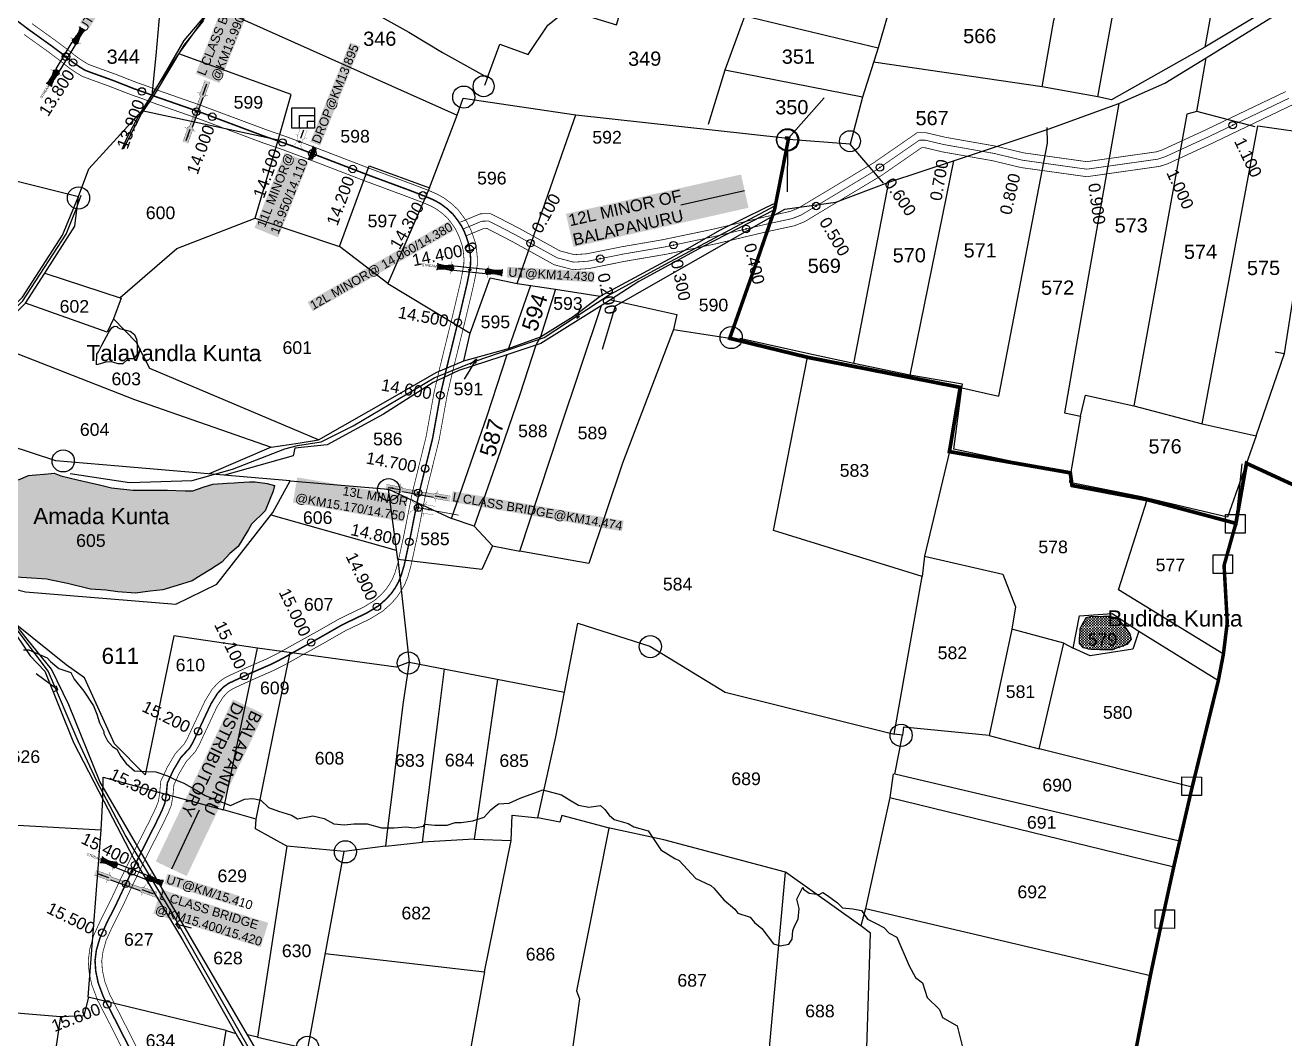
# Model space of a CAD drawing. Header units: millimetres. Extents: x 194974 to 210505, y 1603976 to 1614238.
# Drawn here: x 198733 to 200426, y 1608904 to 1610265 of the extents above; entities that cross this region are included whole.
import ezdxf
from ezdxf.enums import TextEntityAlignment as Align

# ---------------------------------------------------------------- set-up
doc = ezdxf.new("R2010")
doc.units = ezdxf.units.MM
doc.header["$LTSCALE"] = 15
doc.header["$PDMODE"] = 32
doc.header["$PDSIZE"] = 10
doc.linetypes.add('ACAD_ISO02W100', pattern=[15, 12, -3])
doc.linetypes.add('HIDDEN2', pattern=[0.1875, 0.125, -0.0625])
for name, color, linetype in [('BOUNDRY STONES', 240, 'Continuous'), ('CANAL1', 7, 'Continuous'), ('CS', 134, 'Continuous'), ('CSMark', 72, 'Continuous'), ('PAPER SIZE', 5, 'Continuous'), ('PLOTS', 7, 'Continuous'), ('PLOTS NO', 7, 'Continuous'), ('ROADS', 1, 'Continuous'), ('STREAMS', 4, 'Continuous'), ('STRUCTURE', 5, 'Continuous'), ('text2', 7, 'Continuous'), ('VILLAGE BOUNDRY', 5, 'Continuous'), ('wells', 7, 'Continuous')]:
    doc.layers.add(name, color=color, linetype=linetype)
doc.styles.get("Standard").update_dxf_attribs({"font": 'arial.ttf'})
doc.dimstyles.get("Standard").update_dxf_attribs({"dimtxt": 0.18, "dimasz": 0.18, "dimexe": 0.18, "dimexo": 0.0625, "dimgap": 0.09, "dimtad": 0, "dimtih": 1, "dimtoh": 1, "dimdec": 4, "dimzin": 0, "dimdsep": 46, "dimtxsty": 'Standard', "dimcen": 0.09, "dimadec": 0, "dimazin": 0, "dimtfac": 1, "dimtdec": 4, "dimtofl": 0, "dimtmove": 0, "dimatfit": 3, "dimfxl": 1, "dimtolj": 1, "dimtzin": 0, "dimarcsym": 0})
pattern_1 = [(359.9679704, (169158.6997, 1606507.6775), (1.82426713, 1.82222866), [1.82324818, -1.82324818])]

# ---------------------------------------------------------------- blocks, each defined once
blk = doc.blocks.new('DROP')
h = blk.add_hatch()
h.set_pattern_fill('ANSI31', color=1, scale=10, angle=45)
h.set_pattern_definition([(90, (-324.4107, -25.7687), (-1.25, 0), [])])
h.paths.add_polyline_path([(-9.9, -4.3), (-13.8, 4.1), (13.8, 4.1), (10.2, -4.3)])
at = {"layer": 'STRUCTURE', "color": 5, "const_width": 0.49}
blk.add_lwpolyline([(-9.9, -4.3), (-13.8, 4.1), (13.8, 4.1), (10.2, -4.3), (-9.9, -4.3)], dxfattribs=at)
at = {"layer": 'STRUCTURE', "color": 5}
blk.add_circle((0, 0), 1.33, dxfattribs=at)
blk = doc.blocks.new('UT')
at = {"layer": 'STRUCTURE'}
h = blk.add_hatch(dxfattribs=at)
h.set_pattern_fill('DASH', color=150, scale=8, angle=-39.6278, style=0)
h.set_pattern_definition([(320.372247933, (-4370.464, -6260.8811), (1.40800153113, 0.132407282), [1, -1])])
h.paths.add_polyline_path([(765163, 1700681.9), (765165.6, 1700680.6), (765167.2, 1700680.3), (765169.1, 1700680), (765172.4, 1700679.6), (765176.4, 1700679.3), (765179.5, 1700679.5), (765183.1, 1700679.9), (765187.7, 1700680.9), (765188.9, 1700681.2), (765193.1, 1700682.2), (765196.1, 1700680.2), (765196.1, 1700672.2), (765193.1, 1700670.2), (765190.5, 1700670.8), (765188.1, 1700671.3), (765185.5, 1700671.8), (765183.6, 1700672.1), (765181, 1700672.5), (765180.3, 1700672.5), (765178.5, 1700672.6), (765176.7, 1700672.6), (765174.6, 1700672.5), (765172.5, 1700672.3), (765170.4, 1700672), (765168.5, 1700671.7), (765166.1, 1700671.2), (765165, 1700670.8), (765163, 1700669.7)])
h.paths.add_polyline_path([(765259.1, 1700682.2), (765256.1, 1700680.2), (765256.1, 1700672.2), (765259.1, 1700670.2), (765261.9, 1700671), (765264.4, 1700671.6), (765266.4, 1700672), (765269.1, 1700672.5), (765272.7, 1700673), (765276.1, 1700673.1), (765278.6, 1700672.9), (765281.2, 1700672.7), (765283.9, 1700672.3), (765286.4, 1700671.9), (765288, 1700671.3), (765289.2, 1700670.6), (765289.1, 1700682.7), (765287.6, 1700681.8), (765285.7, 1700681.2), (765283, 1700680.7), (765281.2, 1700680.4), (765276.7, 1700679.9), (765272.7, 1700679.9), (765268.7, 1700680.3), (765264.8, 1700681), (765261.2, 1700681.7)])
at = {"layer": 'STRUCTURE', "color": 150, "const_width": 0.628}
for points in [[(765190.1, 1700688.2), (765190.1, 1700684.2), (765196.1, 1700680.2), (765256.1, 1700680.2), (765262.1, 1700684.2), (765262.1, 1700688.2)], [(765190.1, 1700664.2), (765190.1, 1700668.2), (765196.1, 1700672.2), (765256.1, 1700672.2), (765262.1, 1700668.2), (765262.1, 1700664.2)]]:
    blk.add_lwpolyline(points, dxfattribs=at)
at = {"layer": 'STRUCTURE', "color": 150}
for points in [[(765196.1, 1700680.2), (765256.1, 1700680.2)], [(765196.1, 1700672.2), (765256.1, 1700672.2)], [(765196.1, 1700672.2), (765256.1, 1700672.2)]]:
    blk.add_lwpolyline(points, dxfattribs=at)
at = {"layer": 'STRUCTURE', "color": 0}
blk.add_circle((765226.1, 1700676.2), 1.89, dxfattribs=at)
at = {"layer": 'STRUCTURE', "color": 150}
for points in [[(765163, 1700681.9), (765164.4, 1700681.1), (765167.9, 1700680.2), (765171.2, 1700679.8), (765176.1, 1700679.4), (765184.7, 1700680.3), (765193.1, 1700682.2)], [(765289.1, 1700682.7), (765287.8, 1700681.9), (765284.3, 1700680.9), (765280.9, 1700680.4), (765276.1, 1700679.8), (765267.4, 1700680.5), (765259.1, 1700682.2)], [(765163, 1700669.7), (765164.3, 1700670.6), (765167.8, 1700671.6), (765171.2, 1700672.1), (765176, 1700672.6), (765184.7, 1700672), (765193.1, 1700670.2)], [(765289.2, 1700670.6), (765287.8, 1700671.4), (765284.2, 1700672.3), (765280.9, 1700672.7), (765276.1, 1700673.1), (765267.4, 1700672.2), (765259.1, 1700670.2)]]:
    blk.add_spline(points, degree=3, dxfattribs=at)
at = {"layer": 'STRUCTURE', "color": 0}
blk.add_text('STREAM', height=5, dxfattribs=at).set_placement((765148.2, 1700675.8), align=Align.MIDDLE_CENTER)
for points in [[(765190.9, 1700676), (765164.2, 1700675.8)], [(765289.3, 1700676.7), (765265.4, 1700676.4)]]:
    blk.add_leader(points, dimstyle='Standard', override={"dimasz": 10, "dimgap": 0.09, "dimtad": 0}, dxfattribs=at)
blk = doc.blocks.new('SLB')
at = {"layer": 'STRUCTURE'}
h = blk.add_hatch(dxfattribs=at)
h.set_pattern_fill('DOTS', color=6, scale=20, angle=320.3722, style=0)
h.set_pattern_definition([(320.372247934, (-159.4327, -72.9564), (1.2786241598, 0.5641323054), [0, -1.25])])
h.paths.add_polyline_path([(769699.5, 1706871.1), (769699.5, 1706861.1), (769729.1, 1706861.1), (769732.1, 1706863.1), (769792.1, 1706863.1), (769795.1, 1706861.1), (769824.7, 1706861.1), (769824.7, 1706871.1), (769795.1, 1706871.1), (769792.1, 1706869.1), (769732.1, 1706869.1), (769729.1, 1706871.1)])
at = {"layer": 'STRUCTURE', "color": 6, "linetype": 'ACAD_ISO02W100', "ltscale": 0.5, "const_width": 0.5}
for points in [[(769699.5, 1706871.1), (769729.1, 1706871.1)], [(769795.1, 1706871.1), (769824.7, 1706871.1)], [(769699.5, 1706861.1), (769729.1, 1706861.1)], [(769795.1, 1706861.1), (769824.7, 1706861.1)]]:
    blk.add_lwpolyline(points, dxfattribs=at)
at = {"layer": 'STRUCTURE', "color": 6, "const_width": 0.628}
for points in [[(769726.1, 1706877.1), (769726.1, 1706873.1), (769732.1, 1706869.1), (769792.1, 1706869.1), (769798.1, 1706873.1), (769798.1, 1706877.1)], [(769726.1, 1706855.1), (769726.1, 1706859.1), (769732.1, 1706863.1), (769792.1, 1706863.1), (769798.1, 1706859.1), (769798.1, 1706855.1)]]:
    blk.add_lwpolyline(points, dxfattribs=at)
at = {"layer": 'STRUCTURE', "color": 6}
blk.add_lwpolyline([(769732.1, 1706863.1), (769792.1, 1706863.1)], dxfattribs=at)
blk.add_lwpolyline([(769732.1, 1706863.1), (769792.1, 1706863.1)], dxfattribs=at)
at = {"layer": 'STRUCTURE', "color": 0}
blk.add_circle((769762.1, 1706866.1), 1.24, dxfattribs=at)
for points in [[(769703.8, 1706866), (769726.7, 1706866)], [(769818.6, 1706865.8), (769795.7, 1706865.8)]]:
    blk.add_leader(points, dimstyle='Standard', override={"dimasz": 10, "dimgap": 0.09, "dimtad": 0}, dxfattribs=at)
blk = doc.blocks.new('OT')
at = {"layer": 'STRUCTURE', "color": 190}
for points, const_width in [([(769751.4, 1706595.8), (769729.4, 1706595.8)], 0.5), ([(769775.2, 1706601.8), (769775.2, 1706597.8), (769769.2, 1706593.8), (769761.8, 1706593.8), (769754.4, 1706593.8), (769748.4, 1706597.8), (769748.4, 1706601.8)], 0.5), ([(769748.4, 1706573), (769748.4, 1706577), (769754.4, 1706581), (769761.8, 1706581), (769761.8, 1706581), (769761.8, 1706581), (769769.2, 1706581), (769775.2, 1706577), (769775.2, 1706573)], 0.5), ([(769761.8, 1706593.8), (769761.8, 1706581)], 2.5), ([(769751.4, 1706579), (769729.4, 1706579)], 0.5)]:
    blk.add_lwpolyline(points, dxfattribs=dict(at, const_width=const_width))
at = {"layer": 'STRUCTURE', "color": 0}
blk.add_circle((769761.8, 1706587.4), 1.87, dxfattribs=at)
blk.add_leader([(769732.6, 1706587.4), (769753.8, 1706587.4)], dimstyle='Standard', override={"dimasz": 10, "dimgap": 0.09, "dimtad": 0}, dxfattribs=at)

msp = doc.modelspace()

# ---------------------------------------------------------------- hatches: boundary and pattern name
at = {"layer": 'wells'}
h = msp.add_hatch(dxfattribs=at)
h.set_pattern_fill('DASH', color=4, scale=14.585985, angle=-0.032)
h.set_pattern_definition(pattern_1)
h.paths.add_polyline_path([(198609.5, 1609573.4), (198622.3, 1609577.3), (198634.1, 1609586.2), (198649.3, 1609588.2), (198658.6, 1609596), (198666.1, 1609603.2), (198673.1, 1609610), (198675.1, 1609615.2), (198697.3, 1609632.9), (198707, 1609642.4), (198716.2, 1609651.3), (198724.3, 1609654.6), (198737.6, 1609660.1), (198747.4, 1609661.1), (198758.6, 1609662.3), (198768, 1609663.2), (198771.9, 1609663.6), (198781.2, 1609659.8), (198803.5, 1609654.6), (198818.9, 1609650.9), (198832.8, 1609647.6), (198848.9, 1609643.8), (198877.7, 1609640.5), (198909, 1609640.5), (198924.3, 1609640.4), (198947.9, 1609639.9), (198958.4, 1609639.7), (198972.2, 1609644.4), (198985.1, 1609648.8), (199004.7, 1609649.9), (199014.3, 1609650.4), (199019.1, 1609650.7), (199034.6, 1609651.6), (199042.1, 1609652), (199058.3, 1609649.6), (199068.3, 1609646.9), (199066.3, 1609639.4), (199061.3, 1609627.1), (199055.6, 1609612.9), (199037.3, 1609595.1), (199033, 1609587.9), (199019.5, 1609564.9), (199007.9, 1609555.5), (198997.4, 1609544), (198982.1, 1609534.2), (198969.6, 1609526.3), (198957.7, 1609518.7), (198937.3, 1609512.5), (198918.2, 1609506.7), (198900.9, 1609504.7), (198881.4, 1609502.4), (198857.6, 1609503.9), (198841.6, 1609506.2), (198820.8, 1609507.7), (198790.2, 1609515), (198767.9, 1609519.8), (198762.2, 1609521), (198735, 1609522.8), (198713.4, 1609524.2), (198696.4, 1609525.3), (198679.9, 1609532), (198666.2, 1609537.7), (198641.1, 1609543.8), (198624.5, 1609549.7), (198613.7, 1609554.2), (198607.4, 1609559.5), (198606, 1609568.9)])
h = msp.add_hatch(dxfattribs=at)
h.set_pattern_fill('DASH', color=4, scale=14.585985, angle=-0.032)
h.set_pattern_definition(pattern_1)
h.paths.add_polyline_path([(200159.2, 1609469.7), (200165.6, 1609471.1), (200173.5, 1609470.9), (200181.9, 1609471.2), (200190.2, 1609471.5), (200199.3, 1609469), (200204.7, 1609463.5), (200208.8, 1609459.5), (200214.6, 1609451), (200217.2, 1609447.4), (200219, 1609440.4), (200215.8, 1609436.4), (200213.3, 1609433.1), (200207.5, 1609430.8), (200200.8, 1609428.6), (200193.8, 1609426.3), (200182.8, 1609426.3), (200177.1, 1609426.3), (200165.3, 1609426.4), (200154.6, 1609429), (200149.5, 1609434.3), (200149.8, 1609441.4), (200150.4, 1609449.8), (200150.7, 1609454.6), (200153.3, 1609459.5)])

# ---------------------------------------------------------------- linework, layer by layer
at = {"layer": 'BOUNDRY STONES', "color": 1}
for points in [[(199758.8, 1610113.3), (199806.6, 1610167.8)], [(199757.5, 1610111.2), (199756.7, 1610041.4)], [(200359.8, 1609596), (200368, 1609676.1)]]:
    msp.add_lwpolyline(points, dxfattribs=at)
for points in [[(200346, 1609607.7), (200372.1, 1609607.7), (200372.1, 1609582.7), (200346, 1609582.7)], [(200329.3, 1609553.7), (200355.4, 1609553.6), (200355.4, 1609528.7), (200329.3, 1609528.7)], [(200287.3, 1609255.3), (200313.4, 1609255.2), (200313.4, 1609230.3), (200287.3, 1609230.3)], [(200251.3, 1609076.9), (200277.4, 1609076.9), (200277.4, 1609051.9), (200251.3, 1609052)]]:
    msp.add_lwpolyline(points, close=True, dxfattribs=at)
for centre, radius in [((199322.4, 1610168.6), 14.9), ((199349.1, 1610183.2), 14.1), ((199757.5, 1610111.2), 14.9), ((199757.1, 1610111.2), 14.1), ((199841.3, 1610109.4), 14.1), ((198804.8, 1610033.1), 14.9), ((199681.7, 1609845.6), 14.9), ((198784.2, 1609679.9), 14.9), ((199221.4, 1609641.4), 14.9), ((199573, 1609430.4), 14.9), ((199247.9, 1609408.4), 14.9), ((199910, 1609311.3), 14.9), ((199163.4, 1609154.7), 14.9), ((199112.5, 1608892), 14.9)]:
    msp.add_circle(centre, radius, dxfattribs=at)
at = {"layer": 'CANAL1', "color": 1, "linetype": 'HIDDEN2', "ltscale": 4}
for points, const_width in [([(198697.1, 1610290.3), (198737, 1610260), (198768.4, 1610237.5), (198784.4, 1610225.6), (198797.5, 1610215.1), (198806.7, 1610208.9), (198813.7, 1610204.6), (198824.5, 1610200.6), (198849.9, 1610191.5), (198879.9, 1610179.7), (198893.8, 1610174.9), (198908.3, 1610169.3), (198966.1, 1610149.2), (199054.7, 1610116), (199080.9, 1610107), (199121.3, 1610091.9), (199193.6, 1610064.1), (199248.9, 1610043.7), (199270.3, 1610035.4), (199282, 1610030.5), (199291.3, 1610025.3), (199300, 1610018.8), (199308, 1610011.2), (199314.3, 1610003), (199319, 1609996), (199323.4, 1609987.2), (199326.5, 1609979.1), (199329.2, 1609970.5), (199330.7, 1609962.4), (199331.6, 1609952.2), (199331.5, 1609943.6), (199329.5, 1609931.5), (199326.7, 1609917.5), (199316.1, 1609872.6), (199299.2, 1609804), (199291.5, 1609771.1), (199280.5, 1609710.1), (199261.8, 1609634.4), (199250.5, 1609577.2), (199242.5, 1609540.4), (199238.3, 1609526.1), (199234.7, 1609517.3), (199230.4, 1609509.6), (199225.3, 1609502.2), (199218.5, 1609494.6), (199208.2, 1609485.4), (199192.3, 1609475.7), (199159.3, 1609459.8), (199129, 1609442.5), (199097.4, 1609424.9), (199079.5, 1609414.8), (199062.9, 1609406.4), (199034.4, 1609394), (199016.8, 1609385.9), (199006.5, 1609381.1), (198999.7, 1609376.3), (198991.7, 1609367.9), (198982.7, 1609353.4), (198958.6, 1609302), (198954.1, 1609294.2), (198942.2, 1609281.3), (198932.2, 1609264.4), (198924.2, 1609247.3), (198922.7, 1609231.8), (198920.8, 1609220.2), (198917, 1609210.5), (198908.5, 1609192.8), (198888.5, 1609153.4), (198868.2, 1609111.6), (198855.3, 1609084.1), (198842.4, 1609058.6), (198833.5, 1609038.9), (198828.7, 1609022.3), (198827, 1609008.4), (198827.9, 1608994.7), (198831.3, 1608978.4), (198838.4, 1608959.5), (198857, 1608923.3), (198912.6, 1608813.6)], 2), ([(199321.5, 1609991.4), (199346.6, 1610001.9), (199355.9, 1610002.1), (199364.7, 1609997.7), (199392.2, 1609983.4), (199447.7, 1609952.8), (199469.9, 1609946.9), (199488.7, 1609948.1), (199536.8, 1609957.8), (199591.8, 1609967.2), (199658.9, 1609981.3), (199728.8, 1609997.9), (199763.7, 1610005.4), (199775.7, 1610010.2), (199809.1, 1610030.2), (199877.9, 1610071.6), (199922.7, 1610102.6), (199934.6, 1610110.8), (199942.3, 1610110.8), (199967.7, 1610104.8), (200034.7, 1610093), (200072.8, 1610083.9), (200159.4, 1610071.8), (200255.2, 1610085.3), (200264.8, 1610088.5), (200321.1, 1610114.4), (200431.1, 1610167.1)], 1)]:
    msp.add_lwpolyline(points, dxfattribs=dict(at, const_width=const_width))
at = {"layer": 'CANAL1', "color": 200, "const_width": 1}
for points in [[(198742.3, 1610267.3), (198773.7, 1610244.8), (198789.9, 1610232.7), (198802.8, 1610222.4), (198811.6, 1610216.5), (198817.7, 1610212.8), (198827.6, 1610209.1), (198853.1, 1610199.9), (198883, 1610188.2), (198896.9, 1610183.4), (198911.4, 1610177.8), (198969.1, 1610157.6), (199057.8, 1610124.5), (199083.9, 1610115.5), (199124.5, 1610100.3), (199196.7, 1610072.5), (199252, 1610052.1), (199273.7, 1610043.8), (199286, 1610038.6), (199296.3, 1610032.8), (199305.8, 1610025.7), (199314.7, 1610017.3), (199321.6, 1610008.2), (199326.8, 1610000.6), (199331.7, 1609990.8), (199335, 1609982), (199338, 1609972.7), (199339.6, 1609963.6), (199340.6, 1609952.5), (199340.5, 1609942.8), (199338.4, 1609929.9), (199335.5, 1609915.6), (199324.8, 1609870.5), (199307.9, 1609801.9), (199300.3, 1609769.3), (199289.3, 1609708.3), (199270.6, 1609632.5), (199259.3, 1609575.3), (199251.2, 1609538.2), (199246.9, 1609523.1), (199242.8, 1609513.3), (199238, 1609504.9), (199232.4, 1609496.7), (199224.9, 1609488.2), (199213.5, 1609478.1), (199196.6, 1609467.7), (199163.5, 1609451.8), (199133.4, 1609434.6), (199101.8, 1609417.1), (199083.7, 1609406.9), (199066.7, 1609398.3), (199038.1, 1609385.8), (199020.6, 1609377.8), (199011, 1609373.2), (199005.6, 1609369.5), (198998.9, 1609362.4), (198990.6, 1609349.1), (198966.6, 1609297.8), (198961.4, 1609288.9), (198949.5, 1609275.9), (198940.1, 1609260.2), (198933, 1609244.9), (198931.7, 1609230.7), (198929.6, 1609217.8), (198925.3, 1609206.9), (198916.6, 1609188.8), (198896.5, 1609149.4), (198876.4, 1609107.8), (198863.4, 1609080.2), (198850.5, 1609054.7), (198841.9, 1609035.8), (198837.6, 1609020.5), (198836, 1609008.1), (198836.8, 1608996), (198840, 1608980.9), (198846.7, 1608963.1), (198865, 1608927.4), (198920.6, 1608817.7)], [(198731.6, 1610252.8), (198763.1, 1610230.3), (198778.9, 1610218.4), (198792.2, 1610207.8), (198801.9, 1610201.3), (198809.8, 1610196.5), (198821.4, 1610192.2), (198846.7, 1610183), (198876.8, 1610171.3), (198890.7, 1610166.5), (198905.1, 1610160.9), (198963, 1610140.7), (199051.7, 1610107.5), (199077.8, 1610098.5), (199118.1, 1610083.5), (199190.4, 1610055.7), (199245.7, 1610035.2), (199267, 1610027.1), (199278.1, 1610022.4), (199286.4, 1610017.7), (199294.2, 1610011.9), (199301.3, 1610005.2), (199307, 1609997.7), (199311.2, 1609991.5), (199315.2, 1609983.5), (199318, 1609976.1), (199320.5, 1609968.4), (199321.8, 1609961.2), (199322.6, 1609951.8), (199322.5, 1609944.4), (199320.6, 1609933.2), (199317.9, 1609919.4), (199307.3, 1609874.7), (199290.4, 1609806.1), (199282.7, 1609772.9), (199271.7, 1609712), (199253.1, 1609636.4), (199241.7, 1609579), (199233.8, 1609542.6), (199229.8, 1609529.1), (199226.6, 1609521.3), (199222.7, 1609514.4), (199218.2, 1609507.8), (199212.1, 1609500.9), (199202.8, 1609492.6), (199188, 1609483.6), (199155.1, 1609467.7), (199124.6, 1609450.3), (199093, 1609432.8), (199075.2, 1609422.8), (199059, 1609414.5), (199030.7, 1609402.2), (199013, 1609394.1), (199002, 1609388.9), (198993.8, 1609383.2), (198984.5, 1609373.4), (198974.8, 1609357.6), (198950.6, 1609306.2), (198946.8, 1609299.6), (198934.9, 1609286.7), (198924.2, 1609268.6), (198915.3, 1609249.7), (198913.8, 1609233), (198912.1, 1609222.6), (198908.8, 1609214.1), (198900.5, 1609196.7), (198880.4, 1609157.4), (198860.1, 1609115.5), (198847.2, 1609088.1), (198834.3, 1609062.5), (198825, 1609042), (198819.9, 1609024.1), (198817.9, 1609008.7), (198818.9, 1608993.5), (198822.7, 1608975.8), (198830.2, 1608955.8), (198849, 1608919.3), (198904.6, 1608809.5)], [(199317.7, 1610000.6), (199344.5, 1610011.8), (199358.2, 1610012.2), (199369.2, 1610006.6), (199396.9, 1609992.3), (199451.4, 1609962.1), (199470.8, 1609957), (199487.3, 1609958.1), (199534.9, 1609967.6), (199590, 1609977.1), (199656.7, 1609991), (199726.6, 1610007.6), (199760.8, 1610015), (199771.3, 1610019.2), (199804, 1610038.8), (199872.5, 1610080), (199917.1, 1610110.8), (199931.5, 1610120.8), (199943.5, 1610120.8), (199969.7, 1610114.6), (200036.8, 1610102.8), (200074.7, 1610093.7), (200159.4, 1610081.9), (200252.9, 1610095.1), (200261.1, 1610097.8), (200316.9, 1610123.5), (200426.8, 1610176.1)], [(199325.4, 1609982.2), (199348.7, 1609991.9), (199353.7, 1609992.1), (199360.1, 1609988.8), (199387.5, 1609974.6), (199443.9, 1609943.4), (199468.9, 1609936.8), (199490, 1609938.2), (199538.6, 1609948), (199593.7, 1609957.4), (199661, 1609971.5), (199731, 1609988.1), (199766.7, 1609995.8), (199780.2, 1610001.2), (199814.3, 1610021.7), (199883.4, 1610063.2), (199928.4, 1610094.4), (199937.7, 1610100.8), (199941.2, 1610100.8), (199965.7, 1610095), (200032.7, 1610083.2), (200071, 1610074), (200159.4, 1610061.7), (200257.5, 1610075.6), (200268.4, 1610079.2), (200325.4, 1610105.4), (200435.4, 1610158.1)]]:
    msp.add_lwpolyline(points, dxfattribs=at)
at = {"layer": 'CANAL1', "color": 1, "ltscale": 4, "const_width": 1, "elevation": 5}
msp.add_lwpolyline([(199261, 1609617), (199315.6, 1609607)], dxfattribs=at)
at = {"layer": 'CS'}
for p in [(200355.5, 1610130.9), (199881.5, 1610074.1), (199795.9, 1610022.3), (199701.8, 1609991.5), (199412.1, 1609972.5), (199604.1, 1609969.8), (199505.8, 1609951.6)]:
    msp.add_point(p, dxfattribs=at)
at = {"layer": 'PLOTS', "color": 0}
for points in [[(199354.2, 1610194.8), (199370.9, 1610239.9), (199408.9, 1610225.8), (199435.5, 1610265.4), (199461.4, 1610286), (199527.6, 1610265.8), (199540.3, 1610307.4), (199548.8, 1610328.5), (199557.3, 1610351.9), (199569, 1610384.5), (199577.6, 1610422.8), (199585.8, 1610459.9), (199593.1, 1610492.4), (199604.1, 1610535.2), (199612.8, 1610574.8), (199548.5, 1610588.8), (199511, 1610597.1), (199509.3, 1610589.4), (199428.9, 1610608.4), (199396.8, 1610616.5)], [(197927.1, 1610594.2), (198241.7, 1610526.5), (198224.9, 1610447.5), (198377.4, 1610414.3), (198318, 1610177.9), (198459, 1610186.2), (198447.8, 1610124.2), (198804.6, 1610035), (198818.8, 1610072.1), (198889.8, 1610150.1), (198914, 1610188.4), (198939.4, 1610226.6), (198985.8, 1610290.9), (199313.4, 1610144.3), (199321.7, 1610167.4), (199473, 1610144.6), (199753.8, 1610113.8)], [(198863.3, 1610098.7), (198870.3, 1610114.3), (198885.9, 1610144.1), (198904.7, 1610172.5), (198923.3, 1610204.3), (198946.8, 1610244.5), (198974.6, 1610277.4), (199006, 1610315.2), (199013.2, 1610323.8), (199034.3, 1610340), (199042.6, 1610346.4), (199064.3, 1610374.7), (199104.2, 1610426.3), (199125.6, 1610453.9), (199140.8, 1610473.5), (199172.3, 1610498.8), (199207.9, 1610529.4), (199217.2, 1610537.1)], [(198903.8, 1610171.1), (198908.9, 1610224.6), (198913.3, 1610270.3), (198916, 1610298.2), (198905.2, 1610338.3), (198903.4, 1610345.1), (198924.1, 1610400.5), (198929.5, 1610414.8), (198932.7, 1610416.4), (198968.9, 1610449.4), (199003.4, 1610480.8), (199044, 1610517.7)], [(199750.9, 1610432), (199724.3, 1610344.4), (199713.5, 1610315), (199698.3, 1610273.5), (199673.1, 1610204.9), (199650.8, 1610131.8)], [(199062.6, 1610361.7), (199134.9, 1610319.6), (199200.3, 1610282.9), (199248.4, 1610255.8), (199294, 1610228.5), (199354.2, 1610194.8), (199350.3, 1610184.2)], [(199699.9, 1610277.8), (199879.3, 1610234.6)], [(199858, 1610168.4), (199673.1, 1610204.9)]]:
    msp.add_lwpolyline(points, dxfattribs=at)
at = {"layer": 'PLOTS'}
for points in [[(199073.1, 1610110.9), (199090.3, 1610172.2), (198939.4, 1610226.6)], [(198860.9, 1609899.2), (198936.9, 1609965.2), (199042.2, 1610006.2), (199073.1, 1610110.9), (198889.8, 1610150.1)], [(199220.2, 1609918.2), (199331.2, 1609851.4), (199357.9, 1609925.9), (199394, 1609918.4), (199457.7, 1610101.3), (199472.8, 1610144.6)], [(199276.3, 1610046.7), (199313.4, 1610144.3)], [(199042.2, 1610006.2), (199155.5, 1609968.1), (199195.3, 1610076.5), (199276.3, 1610046.7), (199220.2, 1609918.2), (199155.5, 1609968.1)], [(198397.5, 1609514), (198481.2, 1609645), (198523.4, 1609711.1), (198554.4, 1609752), (198678.8, 1609837.2), (198733.4, 1609891.8), (198759.4, 1609932.2), (198800, 1609995.3), (198804.6, 1610035)], [(198441.3, 1609850.4), (198503.8, 1609773.6), (198546, 1609755.6), (198589.3, 1609787.4), (198671, 1609843.1), (198729.5, 1609899.9), (198783.1, 1609983), (198804.6, 1610035)], [(199739.9, 1610017.1), (199643.2, 1609967.5), (199557.8, 1609920.9), (199511.9, 1609891.4), (199426, 1609837.6), (199372, 1609819.9), (199315.9, 1609801.5), (199281.2, 1609785.4), (199214.5, 1609742.9), (199138.7, 1609701.7), (199095.6, 1609697.1), (199093.3, 1609686.9), (199001.1, 1609660.6)], [(199394, 1609918.4), (199445.7, 1609910.4), (199505.8, 1609901), (199604.8, 1609954.4), (199666.4, 1609989.7), (199728.4, 1610020.2), (199741.8, 1610026.8)], [(198759.4, 1609932.2), (198862.3, 1609898.7), (198851.7, 1609870.9)], [(199412.1, 1609915.6), (199382.4, 1609830.8)], [(199445.7, 1609910.4), (199425.7, 1609846.7), (199419.2, 1609835.4), (199397.8, 1609769), (199367.1, 1609680.5), (199336.4, 1609592.2), (199305.9, 1609602.7), (199353.8, 1609740.6), (199380.6, 1609822.7)], [(199322.5, 1609814.3), (199382.4, 1609830.8), (199425.7, 1609846.7), (199469.3, 1609873.8), (199505.8, 1609901)], [(199519.8, 1609896.5), (199608.6, 1609876.8), (199604, 1609856.4), (199535.8, 1609676.8), (199490.5, 1609542.2), (199397.9, 1609558.6)], [(199063.6, 1609698.4), (199099.7, 1609703.6), (199127.3, 1609708.4), (198900.7, 1609803.9), (198882.8, 1609839), (198851.7, 1609870.9), (198843.3, 1609852.7), (198733.4, 1609891.8)], [(199336.4, 1609592.2), (199361, 1609565.6), (199397.9, 1609558.6), (199451.3, 1609721.8), (199507.6, 1609888.8)], [(198143.8, 1609875.5), (198255.5, 1609801.5), (198334.9, 1609739.6), (198394.6, 1609693.1), (198476.5, 1609650.7), (198506.9, 1609626.9), (198612.2, 1609546.7), (198711.7, 1609460.3), (198739.9, 1609418.2), (198759.4, 1609397.4), (198797.9, 1609301.7), (198839, 1609222.8), (198879.3, 1609145.5), (198944.5, 1609036.4), (198989.1, 1608958.1), (199020.1, 1608903.6), (199070.4, 1608819)], [(199127.3, 1609708.4), (199226.9, 1609765.1), (199285.5, 1609798.6), (199322.5, 1609814.3), (199331.2, 1609851.4)], [(199604, 1609856.4), (199679.7, 1609844.6)], [(198681.4, 1609839.8), (198880.1, 1609762.6), (199063.6, 1609698.4), (198980.2, 1609662.4)], [(199249.2, 1609409.7), (199457.7, 1609369.2), (199475.7, 1609462), (199572.3, 1609430.9), (199673.8, 1609369.1), (199900.6, 1609312.7), (199938.3, 1609524.6), (199738.4, 1609586.6), (199784.2, 1609819.1)], [(198648, 1609525.8), (198733.5, 1609504.2), (198935.4, 1609487.3), (198990.7, 1609514.5), (199066, 1609610.5), (199089.3, 1609653.1), (198858.5, 1609672.8), (198774.1, 1609680), (198554.4, 1609752)], [(199974.9, 1609692.4), (199941.4, 1609551.9), (199938.3, 1609524.6)], [(199599, 1607739.2), (199619.4, 1607802.5), (199612.6, 1607826.4), (199572.5, 1607943), (199547.6, 1608004.7), (199500.8, 1608101.5), (199459.2, 1608167.8), (199386.2, 1608290.1), (199325.3, 1608401.5), (199254.4, 1608552.3), (199202.4, 1608663), (199108, 1608784.4), (199094.4, 1608801.9), (199019.2, 1608930.4), (198954.7, 1609041), (198895.6, 1609142.4), (198833.5, 1609249.1), (198791.9, 1609352), (198768.4, 1609399.9), (198735.9, 1609440.6), (198713.9, 1609468.1), (198650.3, 1609523.9), (198571.2, 1609589.4), (198481.5, 1609658.3)], [(199089.3, 1609653.1), (199221.3, 1609641.8), (199305.9, 1609602.7)], [(199361, 1609565.6), (199346.8, 1609534), (199233.7, 1609547.3), (199221.3, 1609641.8)], [(200343, 1609420.3), (200202.1, 1609506.5), (200240.8, 1609627.8)], [(199232.1, 1609559.6), (199063.5, 1609607.2)], [(199233.7, 1609547.3), (199249.2, 1609409.7), (199231.4, 1609402.7), (199045.1, 1609428.2)], [(199941.4, 1609551.9), (200046.8, 1609527.7), (200063.8, 1609483.7), (200058.8, 1609453.9), (200028.2, 1609310.8), (199913, 1609322.2), (199911.7, 1609311.3), (199900.6, 1609312.7)], [(200128.7, 1609434.9), (200141.1, 1609428.4), (200149.7, 1609471.7), (200193.5, 1609475.1), (200229.5, 1609451.1), (200221.3, 1609427.1), (200163.8, 1609418.2), (200141.1, 1609428.4)], [(198646.8, 1609145.7), (198706.4, 1609143.4), (198714.6, 1609191), (198835, 1609184.3), (198837.4, 1609226), (198837.9, 1609255), (198999.8, 1609211.1), (199029.6, 1609354.2), (199045.1, 1609428.2), (198932.7, 1609444.7), (198894.4, 1609258), (198853, 1609299.8), (198812.8, 1609388.7), (198788.3, 1609405.8), (198719.5, 1609461.1)], [(200028.2, 1609310.8), (200095.6, 1609293.3), (200128.7, 1609434.9), (200058.8, 1609453.9)], [(200229.5, 1609451.1), (200336.2, 1609384.8)], [(199043.3, 1609198.8), (199067.3, 1609316), (199089.3, 1609422.1)], [(199249.2, 1609409.7), (199240.5, 1609352.8), (199227.4, 1609246.1), (199220.4, 1609189.7), (199217.1, 1609162.2), (199266.9, 1609167.5)], [(199336.3, 1609171.7), (199266.9, 1609167.5), (199288.4, 1609336.2), (199296.6, 1609400.5)], [(199367.8, 1609386.6), (199336.3, 1609171.7), (199385.9, 1609170), (199387.4, 1609203.8), (199421.9, 1609200.3)], [(199862.2, 1609078.8), (199856, 1609055.1), (199754.7, 1609127.2), (199591, 1609170.9), (199516.2, 1609186.8), (199454.1, 1609203.7), (199451.6, 1609194.7), (199421.9, 1609200.3), (199446, 1609309.3), (199457.6, 1609369.2)], [(200284.2, 1609168.9), (199901.7, 1609259.1), (199911.7, 1609311.3)], [(200301, 1609241.6), (200095.6, 1609293.3)], [(199899.5, 1609259.6), (199894.8, 1609227.8), (200276.3, 1609134.7)], [(199894.8, 1609227.8), (199862.2, 1609078.8), (200244.9, 1608988.6)], [(199217.1, 1609162.2), (199161.5, 1609155.1), (199084.7, 1609162.2), (199042.4, 1609185.6), (199043.3, 1609198.8), (198999.8, 1609211.1)], [(199003.2, 1608914.8), (198817.9, 1608959.7), (198835, 1609184.3)], [(199517.2, 1609186.5), (199474, 1608968), (199477.9, 1608957.2), (199462.2, 1608845.7), (199328.7, 1608874.2)], [(199136.3, 1609018), (199350.4, 1608993.4), (199385.9, 1609170)], [(199084.7, 1609162.2), (199045.3, 1608905.7), (199031.7, 1608909.1)], [(199045.3, 1608905.7), (199112.7, 1608890.1), (199161.5, 1609155.1)], [(199462.2, 1608845.7), (199597.7, 1608812.4), (199642.4, 1608805.8), (199725.2, 1608803.2), (199754.7, 1609127.2)], [(199725.2, 1608803.2), (199865.2, 1608790.2), (199862.4, 1608850), (199866.9, 1608989.2), (199868.7, 1609045.4), (199856, 1609055.1)], [(199350.4, 1608993.4), (199328.8, 1608874.7), (199310.4, 1608788.2), (199280, 1608645.7), (199205.9, 1608655.5)], [(198522.3, 1608955.2), (198780.7, 1608933.3), (198812.5, 1608934.9), (198818.5, 1608959.6)], [(198780.7, 1608933.3), (198772.1, 1608875.7), (198755.4, 1608762), (198745.8, 1608668.6), (198934.6, 1608643.9), (198942.8, 1608686.8)], [(199072.9, 1608667.5), (199034.1, 1608675.6), (198942.8, 1608686.8), (198974.8, 1608850.6), (198992.9, 1608851), (199003.2, 1608914.8), (199016, 1608910.7)]]:
    msp.add_lwpolyline(points, dxfattribs=at)
at = {"layer": 'PLOTS NO', "color": 0}
for points in [[(200096.3, 1611068.1), (200102.4, 1611066.7), (200076.8, 1610920.8), (200127.6, 1610909.3), (200165.9, 1610900), (200201.7, 1610891.9), (200273.9, 1610879.3), (200312.1, 1610872.5), (200387.2, 1610859.2), (200346.4, 1610629.9), (200328.4, 1610535), (200209.8, 1610557.3), (200157.5, 1610594.8), (200117.9, 1610611.9), (200081, 1610634.7), (199997.3, 1610646.2), (199953, 1610484.8), (199925.9, 1610393.3), (199898.3, 1610301.6), (199879.3, 1610234.6), (199858, 1610168.4), (199841.6, 1610105.4), (199758.5, 1610111.7)], [(200099.3, 1610182.6), (200114.9, 1610269.3), (200124.4, 1610314.9), (200151.9, 1610453.3), (200174.1, 1610550.1)], [(200174.2, 1610168.8), (200234.1, 1610499.6)], [(199898.3, 1610301.6), (199879.3, 1610234.6), (199858, 1610168.4), (199841.6, 1610105.4), (199758.5, 1610111.7), (199739.9, 1610017.1), (199719.7, 1609958.1), (199679.7, 1609844.6), (199782, 1609819.5), (199989.4, 1609778.7), (199974.9, 1609692.4), (200137.3, 1609663.9), (200139.6, 1609646.9), (200240.8, 1609627.8), (200359.8, 1609596)], [(200202.6, 1610160.2), (200145.2, 1609835.1), (200129.4, 1609744.3), (200151, 1609740), (200137.5, 1609662.5)], [(200307.5, 1610149.3), (200294, 1610145.6), (200222.7, 1609754.1)], [(200314.5, 1609729.8), (200389.1, 1610130.2), (200471.3, 1610118.2)], [(200412.7, 1609826.6), (200425.1, 1609824), (200471.3, 1610118.2)], [(199980.5, 1610083), (199921.8, 1609795)]]:
    msp.add_lwpolyline(points, dxfattribs=at)
at = {"layer": 'PLOTS NO'}
for points in [[(200414.5, 1610506.1), (200536.5, 1610492.4), (200591.9, 1610488.2), (200621.7, 1610470.6), (200625.1, 1610421.5), (200616.4, 1610405.2), (200517.2, 1610355.9), (200468.7, 1610326.6), (200318.2, 1610235.6), (200192.8, 1610164.9), (200174.2, 1610168.8), (200099.3, 1610182.6), (199873.1, 1610215.4)], [(200353, 1610493.7), (200335.6, 1610333.2), (200318.2, 1610235.6)], [(199508.6, 1609830.2), (199526.2, 1609888), (199536.5, 1609894), (199753.7, 1610018.2), (199822.1, 1610027.4), (199893.3, 1610054.5), (199980.5, 1610083), (200107.4, 1610125.7), (200202.6, 1610160.2), (200264.5, 1610187.2), (200319.7, 1610221.4), (200487.9, 1610325.9), (200605.4, 1610385.2)], [(200385.9, 1610128.5), (200307.5, 1610149.3), (200319.7, 1610221.4)], [(199991.6, 1609778), (200041.2, 1609766.7), (200106.8, 1610106.8), (200106.1, 1610127.9)], [(199737, 1610008.7), (199758.5, 1610111.7), (199758.5, 1610111.7)], [(199846.3, 1609810.6), (199893.3, 1610054.5)], [(199474.7, 1609871.6), (199478.6, 1609885.2)], [(199473.4, 1609875.8), (199474.7, 1609871.6), (199478, 1609874.5)], [(200348.7, 1609604.3), (200233, 1609631.7), (200136.9, 1609650.8), (200137.5, 1609662.5), (199980.8, 1609695.5), (199991.6, 1609778), (199992.4, 1609783), (199921.8, 1609795), (199846.3, 1609810.6), (199792.3, 1609822.4), (199693.1, 1609844.5)], [(199339.5, 1609817.1), (199322.8, 1609789.9)], [(199331.2, 1609809.9), (199339.5, 1609817.1), (199338.2, 1609810.6)], [(200386.9, 1609713.5), (200425.1, 1609824)], [(200151, 1609740), (200157.9, 1609768.3), (200222.7, 1609754.1), (200314.5, 1609729.8), (200386.9, 1609713.5), (200348.7, 1609604.3)], [(198777.2, 1609372.4), (198748, 1609393.8)], [(198772, 1609370.1), (198777.2, 1609372.4), (198774.7, 1609377.9)], [(198940.3, 1609051.2), (198935.6, 1609057.8), (198939.5, 1609062.2)], [(198935.6, 1609057.8), (198956.2, 1609052.7)]]:
    msp.add_lwpolyline(points, dxfattribs=at)
at = {"layer": 'ROADS'}
for points in [[(198972.6, 1610271.6), (198946.4, 1610238.4), (198907.9, 1610174), (198889.4, 1610146.7), (198864.9, 1610098.6)], [(198199.6, 1609260), (198240.7, 1609304.7), (198319.6, 1609413.4), (198411.9, 1609543.8), (198496.5, 1609676.3), (198550, 1609754.3), (198678.3, 1609843.1), (198730, 1609894.8), (198788.1, 1609984.6), (198801.8, 1610018.1), (198808.2, 1610036.8)], [(198793.4, 1609663.2), (198873.4, 1609650.8), (198957.5, 1609653.4), (199011.7, 1609668.8), (199081.8, 1609696.2), (199099.1, 1609700.7), (199130.8, 1609705.4), (199173.6, 1609727), (199282.5, 1609791.4), (199338.9, 1609814.5), (199430.6, 1609845.5), (199516.6, 1609902), (199592.5, 1609943.6), (199741.1, 1610023)], [(198089.4, 1609943.7), (198111.7, 1609909.4), (198148.7, 1609877.5), (198213.7, 1609835.6), (198266.7, 1609798.5), (198314.2, 1609761.1), (198394.1, 1609698.2), (198481.6, 1609652.3), (198528.5, 1609617.4), (198619, 1609545.2), (198690.3, 1609484.1), (198715.2, 1609462), (198764.2, 1609396.8), (198803.7, 1609303.8), (198829.1, 1609250.3), (198868.5, 1609175.5), (198930.7, 1609071.7), (199022.1, 1608911.3), (199093.3, 1608787.6)]]:
    msp.add_lwpolyline(points, dxfattribs=at)
at = {"layer": 'STREAMS'}
for points in [[(198835.9, 1609835.3), (198845.7, 1609852.8), (198847.1, 1609855.5), (198849.7, 1609858.5), (198852.8, 1609860.7), (198856.9, 1609860.5), (198856.8, 1609859.4), (198859.8, 1609857.8), (198874, 1609854), (198879.9, 1609849.6), (198882.6, 1609843.3), (198883.8, 1609837), (198883.6, 1609828.5), (198883.4, 1609823.5), (198879, 1609816.9), (198871.7, 1609816.9), (198864.5, 1609810.3), (198858, 1609810.1), (198850.8, 1609812.4), (198842.7, 1609813.2), (198837.1, 1609811.1), (198828.9, 1609809.1), (198829.5, 1609823.5), (198831.7, 1609826.6), (198835.9, 1609835.3)], [(198724.3, 1609654.6), (198737.6, 1609660.1), (198747.4, 1609661.1), (198758.6, 1609662.3), (198768, 1609663.2), (198771.9, 1609663.6), (198781.2, 1609659.8), (198803.5, 1609654.6), (198818.9, 1609650.9), (198832.8, 1609647.6), (198848.9, 1609643.8), (198877.7, 1609640.5), (198909, 1609640.5), (198924.3, 1609640.4), (198947.9, 1609639.9), (198958.4, 1609639.7), (198972.2, 1609644.4), (198985.1, 1609648.8), (199004.7, 1609649.9), (199014.3, 1609650.4), (199019.1, 1609650.7), (199034.6, 1609651.6), (199042.1, 1609652), (199058.3, 1609649.6), (199068.3, 1609646.9), (199066.3, 1609639.4), (199061.3, 1609627.1), (199055.6, 1609612.9), (199037.3, 1609595.1), (199033, 1609587.9), (199019.5, 1609564.9), (199007.9, 1609555.5), (198997.4, 1609544), (198982.1, 1609534.2), (198969.6, 1609526.3), (198957.7, 1609518.7), (198937.3, 1609512.5), (198918.2, 1609506.7), (198900.9, 1609504.7), (198881.4, 1609502.4), (198857.6, 1609503.9), (198841.6, 1609506.2), (198820.8, 1609507.7), (198790.2, 1609515), (198767.9, 1609519.8), (198762.2, 1609521), (198735, 1609522.8), (198713.4, 1609524.2)], [(200159.2, 1609469.7), (200165.6, 1609471.1), (200173.5, 1609470.9), (200181.9, 1609471.2), (200190.2, 1609471.5), (200199.3, 1609469), (200204.7, 1609463.5), (200208.8, 1609459.5), (200214.6, 1609451), (200217.2, 1609447.4), (200219, 1609440.4), (200215.8, 1609436.4), (200213.3, 1609433.1), (200207.5, 1609430.8), (200200.8, 1609428.6), (200193.8, 1609426.3), (200182.8, 1609426.3), (200177.1, 1609426.3), (200165.3, 1609426.4), (200154.6, 1609429), (200149.5, 1609434.3), (200149.8, 1609441.4), (200150.4, 1609449.8), (200150.7, 1609454.6), (200153.3, 1609459.5), (200159.2, 1609469.7)]]:
    msp.add_lwpolyline(points, dxfattribs=at)
at = {"layer": 'STREAMS', "color": 4}
msp.add_lwpolyline([(198731, 1609426.3), (198738.1, 1609426.3), (198762.8, 1609415.3), (198767.3, 1609410.4), (198778.3, 1609400.9), (198794.5, 1609395.6), (198799, 1609386.5), (198812.1, 1609370.6), (198824.8, 1609350.8), (198829.4, 1609339.8), (198832.9, 1609327.9), (198838.7, 1609316.5), (198839, 1609313.7), (198843.6, 1609303.8), (198850.3, 1609296.4), (198856.3, 1609292.6), (198861.6, 1609282.7), (198868.6, 1609273.5), (198879.9, 1609263.7), (198896.1, 1609262.6), (198908.8, 1609262.3), (198924.3, 1609257), (198934.1, 1609252), (198946.5, 1609247.1), (198963.8, 1609237.3), (198974.8, 1609230.3), (198998.7, 1609220.8), (199008.9, 1609216.9), (199028, 1609225.7), (199038.9, 1609226.4), (199049.8, 1609224.3), (199060, 1609214.4), (199073.4, 1609209.5), (199091, 1609204.2), (199099.2, 1609198.9), (199119.6, 1609203.1), (199134.8, 1609199.6), (199147.8, 1609192.5), (199162.2, 1609190.8), (199174.9, 1609192.2), (199192.5, 1609192.4), (199211.8, 1609186.8), (199229.1, 1609186.8), (199244.6, 1609188.5), (199256.2, 1609186.8), (199268.2, 1609189.2), (199270.3, 1609191.7), (199283.7, 1609190.6), (199300.3, 1609190.6), (199310.9, 1609194.1), (199319, 1609194.1), (199334.5, 1609196.2), (199350, 1609201.5), (199358.8, 1609211.3), (199363.8, 1609215.2), (199369.1, 1609219.4), (199383.2, 1609220.1), (199398, 1609226.8), (199421.4, 1609235.3), (199428.8, 1609237.8), (199453.5, 1609231.4), (199464.4, 1609224.7), (199476.4, 1609217.3), (199490.5, 1609214.8), (199506, 1609217), (199512, 1609211.7), (199517.9, 1609203.9), (199524.6, 1609198.3), (199543.3, 1609192.6), (199550.7, 1609188.4), (199570.1, 1609182.8), (199587, 1609157.4), (199606, 1609145.8), (199611.7, 1609143.3), (199634.3, 1609118.9), (199654.4, 1609109.3), (199658.3, 1609105.8), (199671.7, 1609090.3), (199686.8, 1609077.7), (199690.7, 1609072.4), (199707.2, 1609067.1), (199712.9, 1609059.7), (199722.7, 1609051.9), (199738.7, 1609031.3), (199747.5, 1609028.5), (199759.1, 1609030.9), (199763.7, 1609037.6), (199764.4, 1609048.9), (199767.2, 1609055.6), (199771.5, 1609064.4), (199773.2, 1609078.8), (199770.1, 1609091.1), (199777.9, 1609107.1), (199778.9, 1609104.7), (199786.3, 1609099), (199800.1, 1609097.6), (199804.6, 1609100.1), (199811, 1609095.9), (199824.4, 1609086.3), (199831.4, 1609079.7), (199845.2, 1609078.2), (199856.8, 1609076.1), (199864.9, 1609064.2), (199875.5, 1609058.9), (199886.7, 1609053.2), (199894.1, 1609045.5), (199904.4, 1609040.2), (199921, 1609001.6), (199929.4, 1608986.1), (199938.9, 1608978.7), (199944.9, 1608959), (199961.5, 1608942.8), (199965.4, 1608932.2), (199985.4, 1608920.9), (199992.1, 1608894.3)], dxfattribs=at)
at = {"layer": 'text2'}
msp.add_lwpolyline([(199886.3, 1610053.1), (199841.6, 1610105.4)], dxfattribs=at)
at = {"layer": 'text2', "color": 2, "linetype": 'Continuous'}
msp.add_point((198787.9, 1610222.8, 1), dxfattribs=at)
at = {"layer": 'text2', "color": 3}
for p in [(198788, 1610223, 1), (198963, 1610149, 2), (199119, 1610093, 3), (199261, 1609637, 4), (199261, 1609617, 5), (198876.3, 1609128.3), (198868.3, 1609111.8)]:
    msp.add_point(p, dxfattribs=at)
at = {"layer": 'text2', "color": 2}
for p in [(198797.4, 1610215.2), (198889.8, 1610176.3), (198984.5, 1610142.3), (199079, 1610107.6), (199173.1, 1610072), (199267.4, 1610036.6), (199330.3, 1609964.6), (199314.4, 1609865.9), (199290.9, 1609768.1), (199270.5, 1609669.6), (199249.2, 1609571.2), (199205.7, 1609483.9), (199117.3, 1609436), (199027.5, 1609390.8), (198965.5, 1609316.7), (198922.1, 1609228), (198880.4, 1609136.8), (198836.7, 1609046.1), (198843.4, 1608949.8)]:
    msp.add_point(p, dxfattribs=at)
at = {"layer": 'VILLAGE BOUNDRY'}
for points, const_width in [([(199753.8, 1610113.8), (199758.8, 1610113.3), (199739.9, 1610017.1), (199719.7, 1609958.1), (199679.7, 1609844.6), (199782, 1609819.5), (199989.4, 1609778.7), (199974.9, 1609692.4), (200137.3, 1609663.9), (200139.6, 1609646.9), (200240.8, 1609627.8), (200359.8, 1609596), (200343.9, 1609539.5), (200348.2, 1609462.8), (200343, 1609420.3), (200336.2, 1609384.8), (200301, 1609241.6), (200276.3, 1609134.7), (200261, 1609064.6), (200244.9, 1608988.6), (200209.3, 1608806)], 4.72), ([(199679.7, 1609844.6), (199784.2, 1609819.1), (199989.4, 1609778.7), (199974.9, 1609692.4), (200137.3, 1609663.9), (200139.6, 1609646.9), (200240.8, 1609627.8), (200359.8, 1609596), (200374, 1609676.7), (200461.7, 1609636.3)], 5)]:
    msp.add_lwpolyline(points, dxfattribs=dict(at, const_width=const_width))
msp.add_lwpolyline([(200359.8, 1609596, 4.72, 4.72, 0), (200343.9, 1609539.5, 4.72, 4.72, 0), (200348.2, 1609462.8, 4.72, 4.72, 0), (200343, 1609420.3, 4.72, 4.72, 0), (200336.2, 1609384.8, 4.72, 4.72, 0), (200301, 1609241.6, 4.72, 4.72, 0), (200276.3, 1609134.7, 4.72, 4.72, 0), (200261, 1609064.6, 4.72, 4.72, 0), (200244.9, 1608988.6, 4.72, 4.72, 0), (200209.3, 1608806, 4.72, 4.72, 0), (200188.9, 1608705.7, 4.72, 4.72, 0), (200167.1, 1608569.4, 4.72, 4.72, 0), (200147.2, 1608446.8, 4.72, 4.72, 0), (200134.7, 1608370.9, 4.72, 4.72, 0), (200120.2, 1608266.7, 4.72, 4.72, 0), (200105.6, 1608179.4, 4.72, 4.72, 0), (200097.5, 1608125.2, 4.72, 4.72, 0), (200090, 1608074.8, 4.72, 4.72, 0), (200069.4, 1607966.8, 4.72, 4.72, 0), (199984.1, 1607699.1, 4.72, 4.72, 0), (199975.6, 1607665.9, 4.72, 4.72, 0), (199948.3, 1607590.7, 4.72, 4.72, 0), (199924, 1607445.1, 0, 0, 0)], format="xyseb", dxfattribs=at)
at = {"layer": 'wells', "color": 0}
for points in [[(199091.6, 1610154.2), (199122, 1610154.1), (199122, 1610126.7), (199091.6, 1610126.7)], [(199101.8, 1610144), (199122, 1610144), (199122, 1610126.7), (199101.8, 1610126.7)], [(199112.3, 1610136.4), (199122, 1610136.4), (199122, 1610126.7), (199112.3, 1610126.7)]]:
    msp.add_lwpolyline(points, close=True, dxfattribs=at)

# ---------------------------------------------------------------- block references
at = {"xscale": 0.7, "yscale": 0.7, "zscale": 0.7, "rotation": 70.11701727516427}
msp.add_blockref('DROP', (199119, 1610093, 3), dxfattribs=at)
at = {"layer": 'STRUCTURE', "color": 0}
for name, p, xscale, yscale, zscale, rotation in [('UT', (936476.1, 533202.6, 1), 0.7, 0.7, 0.7, 58.63413886181459), ('SLB', (1140861.9, 698704.8, 4), 0.7, 0.7, 0.7, 70.21582557615335), ('OT', (-556383, 2337022.2), 0.5599999999999999, 0.5599999999999999, 0.5599999999999999, 250.3820680117442), ('UT', (-459684.8, 483058.1), 0.7, 0.7, 0.7, 353.905832414231), ('SLB', (-544967.8, 530736.2, 4), 0.7, 0.7, 0.7, 349.676393599224), ('OT', (944368.7, 2687694.8, 5), 0.6999999999999998, 0.6999999999999998, 0.6999999999999998, 169.6278260161027), ('UT', (-736912.3, 698932.6), 0.6999999999999998, 0.6999999999999998, 0.6999999999999998, 338.4312513960749), ('SLB', (-713176.1, 667794.4), 0.7000000000000001, 0.7000000000000001, 0.7000000000000001, 340.1792965019669)]:
    msp.add_blockref(name, p, dxfattribs=dict(at, xscale=xscale, yscale=yscale, zscale=zscale, rotation=rotation))

# ---------------------------------------------------------------- texts
at = {"layer": 'CSMark', "color": 1}
for s, rotation, p in [('13.800', 57.6382, (198757.2, 1610145.7)), ('13.900', 69.7894, (198863, 1610100.3)), ('14.000', 69.7894, (198957.1, 1610066.2)), ('14.100', 69.7894, (199046.3, 1610034.2)), ('1.100', 295.5853, (200364.2, 1610112.9)), ('1.000', 294.7131, (200273.3, 1610070.4)), ('14.200', 69.7894, (199145, 1609997.4)), ('0.600', 304.6673, (199892.9, 1610057.6)), ('0.900', 278.0467, (200169.1, 1610053)), ('14.300', 60.2992, (199228.9, 1609966.5)), ('0.500', 300.9753, (199806.2, 1610005.2)), ('14.400', 11.5001, (199253.2, 1609949.2)), ('0', 292.6438, (199329.2, 1609973)), ('0.400', 283.3628, (199706.4, 1609972)), ('0.300', 281.8164, (199608.2, 1609950.2)), ('0.200', 281.373, (199509.8, 1609932)), ('14.500', 349.5715, (199234.5, 1609880)), ('14.600', 349.5715, (199211.9, 1609782.6)), ('14.700', 349.5715, (199191.5, 1609684.4)), ('14.800', 347.4932, (199171.1, 1609588.3)), ('14.900', 295.8386, (199170.5, 1609555.5)), ('15.000', 295.8386, (199080.6, 1609507.3)), ('15.100', 295.8386, (198993.9, 1609463.4)), ('15.200', 333.5648, (198892.1, 1609351.5)), ('15.300', 333.5648, (198848.4, 1609260.7)), ('15.400', 333.5648, (198810.4, 1609174.2)), ('15.500', 333.5648, (198764.1, 1609080.7)), ('15.600', 21.2907, (198769.5, 1608919.9))]:
    msp.add_text(s, height=16, rotation=rotation, dxfattribs=at).set_placement(p, align=Align.MIDDLE_LEFT)
for s, rotation, p in [('0.700', 79.9715, (199965.9, 1610084.8)), ('0.800', 76.5753, (200062.8, 1610065.7)), ('0.100', 61.0935, (199446.3, 1610037))]:
    msp.add_text(s, height=16, rotation=rotation, dxfattribs=at).set_placement(p, align=Align.MIDDLE_RIGHT)
at = {"layer": 'PLOTS NO', "color": 0}
for s, p in [('346', (199187.3, 1610237.4)), ('566', (199993.4, 1610241)), ('344', (198842.6, 1610213.3)), ('349', (199543.2, 1610210.6)), ('351', (199749.7, 1610213.4)), ('350', (199740.9, 1610145.4)), ('567', (199929.4, 1610130.8)), ('573', (200196.9, 1609986.7)), ('570', (199898.7, 1609946.5)), ('571', (199994, 1609953.1)), ('574', (200290, 1609951.2)), ('569', (199784.5, 1609932.3)), ('575', (200374.7, 1609929.5)), ('572', (200098, 1609903)), ('576', (200242.4, 1609689.8))]:
    msp.add_text(s, height=19.12, rotation=0.279, dxfattribs=at).set_placement(p)
at = {"layer": 'PLOTS NO'}
for s, p in [('599', (199013.2, 1610153.1)), ('598', (199156.6, 1610107.5)), ('592', (199495.1, 1610106.2)), ('596', (199340.3, 1610051.3)), ('600', (198895.2, 1610004.7)), ('597', (199193.2, 1609993.7)), ('602', (198779.4, 1609879)), ('593', (199442.5, 1609882.9)), ('590', (199638.1, 1609880.8)), ('595', (199345.1, 1609858.2)), ('601', (199078.9, 1609823.6)), ('603', (198849.1, 1609781.6)), ('591', (199308.8, 1609768.1)), ('604', (198806.6, 1609713.6)), ('588', (199395.4, 1609711.7)), ('589', (199475.4, 1609708.9)), ('586', (199200.6, 1609700.8)), ('583', (199827.5, 1609658.6)), ('606', (199106.3, 1609595.2)), ('605', (198801.6, 1609564.4)), ('585', (199263.8, 1609566.7)), ('578', (200094.4, 1609555.9)), ('577', (200252, 1609531.7)), ('584', (199589.9, 1609505.9)), ('607', (199107.6, 1609478.6)), ('579', (200160.8, 1609431.4)), ('582', (199959.1, 1609413.6)), ('610', (198935.3, 1609397.2)), ('609', (199048.6, 1609366.4)), ('581', (200050.6, 1609361.4)), ('580', (200181.1, 1609333.5)), ('626', (198713.6, 1609274.1)), ('608', (199122.2, 1609272)), ('683', (199230.2, 1609269)), ('684', (199297, 1609269.5)), ('685', (199370.3, 1609268.8)), ('689', (199681.9, 1609244.4)), ('690', (200099.8, 1609235.8)), ('691', (200079, 1609185.8)), ('629', (198991.5, 1609114)), ('692', (200066.3, 1609092.4)), ('682', (199238.7, 1609064)), ('627', (198865.9, 1609028.5)), ('628', (198985.8, 1609003.6)), ('630', (199078, 1609013.3)), ('686', (199405.7, 1609008.7)), ('687', (199609.4, 1608973.6)), ('688', (199781.1, 1608932.4)), ('634', (198895, 1608892.7))]:
    msp.add_text(s, height=17, dxfattribs=at).set_placement(p)
for s, rotation, p in [('594', 72.4885, (199420.3, 1609852.3)), ('Talavandla Kunta', 359.968, (198815.4, 1609814)), ('587', 74.9358, (199364, 1609683.8)), ('Amada Kunta', 359.968, (198744, 1609595)), ('Budida Kunta', 359.968, (200187.3, 1609457.5)), ('611', 359.968, (198835.8, 1609407.3))]:
    msp.add_text(s, height=21.62, rotation=rotation, dxfattribs=at).set_placement(p)
at = {"layer": 'STRUCTURE', "color": 5, "attachment_point": 1, "bg_fill": 1, "box_fill_scale": 1.1, "bg_fill_color": 7, "bg_fill_true_color": 16777215, "bg_fill_transparency": 0}
for s, insert, char_height, width, rotation in [('\\pi-8.81835;UT@KM13.790', (198808.6, 1610268.9), 12, 96.028, 58.8039), ('L CLASS BRIDGE\\P@KM13.990', (198963.7, 1610200.9), 12, 137.105, 68.1183), ('DROP@KM13.895', (199117.7, 1610109.4), 12, 141.321, 68.1183), ('\\pi3.43514;11L MINOR@ \\P\\pi1.94538;13.950/14.110', (199042.8, 1609993.7), 12, 106.524, 68.1183), ('{\\C1;12L MINOR OF BALAPANURU}', (199461.6, 1610010.6), 16, 237.917, 12.6697), ('12L MINOR@ 14.060/14.380', (199114.2, 1609892.9), 12, 216.201, 29.8096), ('\\pi0.71894;UT@KM14.430', (199382, 1609939.5, -1), 12, 115.102, 356.7919), ('\\pi62.22368;13L MINOR\\P\\pi1.02859;@KM15.170/14.750', (199099.7, 1609656.4), 12, 148.688, 350.217), ('L CLASS BRIDGE@KM14.474', (199308.6, 1609637.8), 12, 230.633, 350.217), ('{\\C1;BALAPANURU DISTRIBUTORY}', (199051.6, 1609339), 16, 237.917, 244.5293), ('UT@KM/15.410', (198925.1, 1609124.1), 12, 99.909, 342.6787), ('L CLASS BRIDGE @KM15.400/15.420', (198916.3, 1609102.9), 12, 148.688, 342.6787)]:
    msp.add_mtext(s, dxfattribs=dict(at, insert=insert, char_height=char_height, width=width, rotation=rotation))

# ---------------------------------------------------------------- leaders
at = {"layer": 'PAPER SIZE', "color": 1}
for points in [[(199699.4, 1610042.9), (199614, 1610023.3)], [(198930.1, 1609132), (198967.5, 1609211.3)]]:
    msp.add_leader(points, dimstyle='Standard', override={"dimasz": 40, "dimgap": 0.09, "dimtad": 0, "dimtfill": 2, "dimtfillclr": 5}, dxfattribs=at)

doc.saveas('drawing.dxf')
